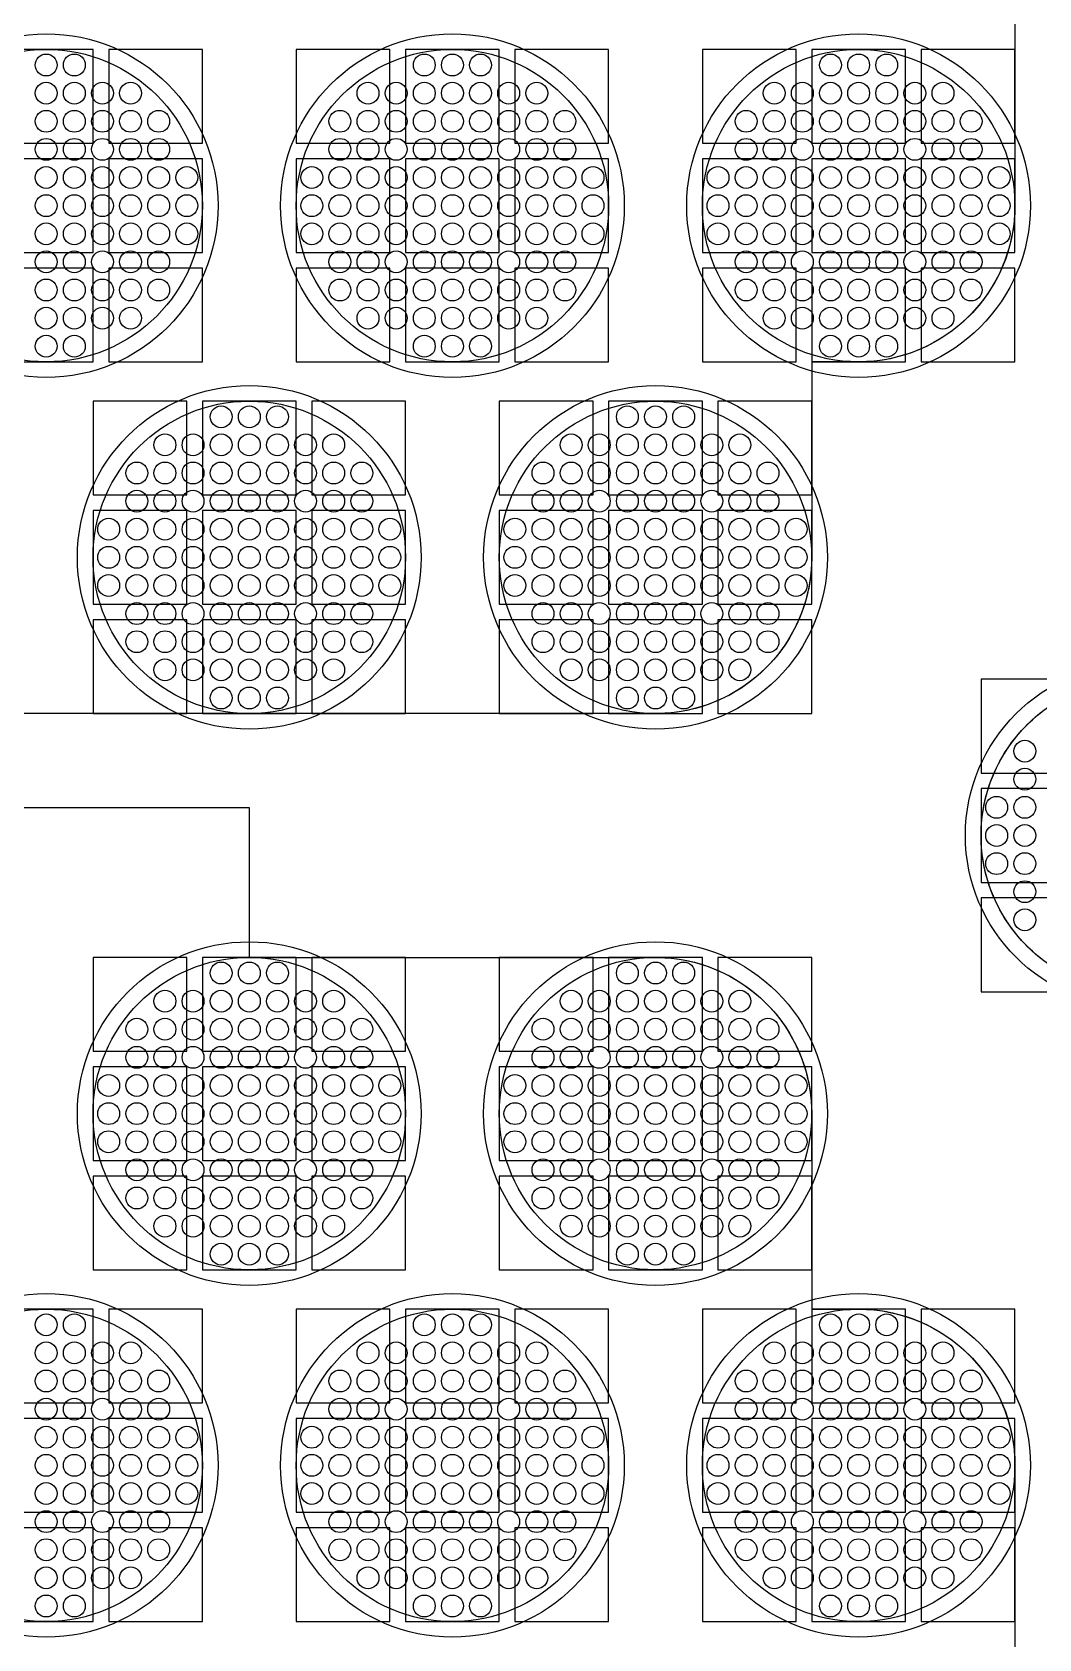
# Model space of a CAD drawing. Extents: x -49 to 54, y -38 to 38.
# Drawn here: x -36.07 to -32.85, y -26.14 to -20.99 of the extents above; entities that cross this region are included whole.
import ezdxf

# ---------------------------------------------------------------- set-up
doc = ezdxf.new("R2010")
doc.units = 0
for name, color, linetype in [('BACK_LAYER', 5, 'CONTINUOUS'), ('COND_LAYER_LOWER_ELECTRODE', 6, 'CONTINUOUS'), ('CONDUCTIVE_LAYER_BACK_LAYER', 2, 'CONTINUOUS'), ('EMITTER', 3, 'CONTINUOUS'), ('LOWER_ELECTRODE', 1, 'CONTINUOUS')]:
    doc.layers.add(name, color=color, linetype=linetype)

msp = doc.modelspace()

# ---------------------------------------------------------------- linework, layer by layer
at = {"layer": 'BACK_LAYER'}
for points in [[(-36.1721, -21.3479), (-35.8721, -21.3479), (-35.8721, -21.0479), (-36.1721, -21.0479)], [(-35.8221, -21.3479), (-35.5221, -21.3479), (-35.5221, -21.0479), (-35.8221, -21.0479)], [(-35.2221, -21.3479), (-34.9221, -21.3479), (-34.9221, -21.0479), (-35.2221, -21.0479)], [(-34.8721, -21.3479), (-34.5721, -21.3479), (-34.5721, -21.0479), (-34.8721, -21.0479)], [(-34.5221, -21.3479), (-34.2221, -21.3479), (-34.2221, -21.0479), (-34.5221, -21.0479)], [(-33.9221, -21.3479), (-33.6221, -21.3479), (-33.6221, -21.0479), (-33.9221, -21.0479)], [(-33.5721, -21.3479), (-33.2721, -21.3479), (-33.2721, -21.0479), (-33.5721, -21.0479)], [(-33.2221, -21.3479), (-32.9221, -21.3479), (-32.9221, -21.0479), (-33.2221, -21.0479)], [(-36.1721, -21.6979), (-35.8721, -21.6979), (-35.8721, -21.3979), (-36.1721, -21.3979)], [(-35.8221, -21.6979), (-35.5221, -21.6979), (-35.5221, -21.3979), (-35.8221, -21.3979)], [(-35.2221, -21.6979), (-34.9221, -21.6979), (-34.9221, -21.3979), (-35.2221, -21.3979)], [(-34.8721, -21.6979), (-34.5721, -21.6979), (-34.5721, -21.3979), (-34.8721, -21.3979)], [(-34.5221, -21.6979), (-34.2221, -21.6979), (-34.2221, -21.3979), (-34.5221, -21.3979)], [(-33.9221, -21.6979), (-33.6221, -21.6979), (-33.6221, -21.3979), (-33.9221, -21.3979)], [(-33.5721, -21.6979), (-33.2721, -21.6979), (-33.2721, -21.3979), (-33.5721, -21.3979)], [(-33.2221, -21.6979), (-32.9221, -21.6979), (-32.9221, -21.3979), (-33.2221, -21.3979)], [(-36.1721, -22.0479), (-35.8721, -22.0479), (-35.8721, -21.7479), (-36.1721, -21.7479)], [(-35.8221, -22.0479), (-35.5221, -22.0479), (-35.5221, -21.7479), (-35.8221, -21.7479)], [(-35.2221, -22.0479), (-34.9221, -22.0479), (-34.9221, -21.7479), (-35.2221, -21.7479)], [(-34.8721, -22.0479), (-34.5721, -22.0479), (-34.5721, -21.7479), (-34.8721, -21.7479)], [(-34.5221, -22.0479), (-34.2221, -22.0479), (-34.2221, -21.7479), (-34.5221, -21.7479)], [(-33.9221, -22.0479), (-33.6221, -22.0479), (-33.6221, -21.7479), (-33.9221, -21.7479)], [(-33.5721, -22.0479), (-33.2721, -22.0479), (-33.2721, -21.7479), (-33.5721, -21.7479)], [(-33.2221, -22.0479), (-32.9221, -22.0479), (-32.9221, -21.7479), (-33.2221, -21.7479)], [(-35.8721, -22.4737), (-35.5721, -22.4737), (-35.5721, -22.1737), (-35.8721, -22.1737)], [(-35.5221, -22.4737), (-35.2221, -22.4737), (-35.2221, -22.1737), (-35.5221, -22.1737)], [(-35.1721, -22.4737), (-34.8721, -22.4737), (-34.8721, -22.1737), (-35.1721, -22.1737)], [(-34.5721, -22.4737), (-34.2721, -22.4737), (-34.2721, -22.1737), (-34.5721, -22.1737)], [(-34.2221, -22.4737), (-33.9221, -22.4737), (-33.9221, -22.1737), (-34.2221, -22.1737)], [(-33.8721, -22.4737), (-33.5721, -22.4737), (-33.5721, -22.1737), (-33.8721, -22.1737)], [(-35.8721, -22.8237), (-35.5721, -22.8237), (-35.5721, -22.5237), (-35.8721, -22.5237)], [(-35.5221, -22.8237), (-35.2221, -22.8237), (-35.2221, -22.5237), (-35.5221, -22.5237)], [(-35.1721, -22.8237), (-34.8721, -22.8237), (-34.8721, -22.5237), (-35.1721, -22.5237)], [(-34.5721, -22.8237), (-34.2721, -22.8237), (-34.2721, -22.5237), (-34.5721, -22.5237)], [(-34.2221, -22.8237), (-33.9221, -22.8237), (-33.9221, -22.5237), (-34.2221, -22.5237)], [(-33.8721, -22.8237), (-33.5721, -22.8237), (-33.5721, -22.5237), (-33.8721, -22.5237)], [(-35.8721, -23.1737), (-35.5721, -23.1737), (-35.5721, -22.8737), (-35.8721, -22.8737)], [(-35.5221, -23.1737), (-35.2221, -23.1737), (-35.2221, -22.8737), (-35.5221, -22.8737)], [(-35.1721, -23.1737), (-34.8721, -23.1737), (-34.8721, -22.8737), (-35.1721, -22.8737)], [(-34.5721, -23.1737), (-34.2721, -23.1737), (-34.2721, -22.8737), (-34.5721, -22.8737)], [(-34.2221, -23.1737), (-33.9221, -23.1737), (-33.9221, -22.8737), (-34.2221, -22.8737)], [(-33.8721, -23.1737), (-33.5721, -23.1737), (-33.5721, -22.8737), (-33.8721, -22.8737)], [(-33.0302, -23.3639), (-32.7302, -23.3639), (-32.7302, -23.0639), (-33.0302, -23.0639)], [(-33.0302, -23.7139), (-32.7302, -23.7139), (-32.7302, -23.4139), (-33.0302, -23.4139)], [(-33.0302, -24.0639), (-32.7302, -24.0639), (-32.7302, -23.7639), (-33.0302, -23.7639)], [(-35.8721, -24.2541), (-35.5721, -24.2541), (-35.5721, -23.9541), (-35.8721, -23.9541)], [(-35.5221, -24.2541), (-35.2221, -24.2541), (-35.2221, -23.9541), (-35.5221, -23.9541)], [(-35.1721, -24.2541), (-34.8721, -24.2541), (-34.8721, -23.9541), (-35.1721, -23.9541)], [(-34.5721, -24.2541), (-34.2721, -24.2541), (-34.2721, -23.9541), (-34.5721, -23.9541)], [(-34.2221, -24.2541), (-33.9221, -24.2541), (-33.9221, -23.9541), (-34.2221, -23.9541)], [(-33.8721, -24.2541), (-33.5721, -24.2541), (-33.5721, -23.9541), (-33.8721, -23.9541)], [(-35.8721, -24.6041), (-35.5721, -24.6041), (-35.5721, -24.3041), (-35.8721, -24.3041)], [(-35.5221, -24.6041), (-35.2221, -24.6041), (-35.2221, -24.3041), (-35.5221, -24.3041)], [(-35.1721, -24.6041), (-34.8721, -24.6041), (-34.8721, -24.3041), (-35.1721, -24.3041)], [(-34.5721, -24.6041), (-34.2721, -24.6041), (-34.2721, -24.3041), (-34.5721, -24.3041)], [(-34.2221, -24.6041), (-33.9221, -24.6041), (-33.9221, -24.3041), (-34.2221, -24.3041)], [(-33.8721, -24.6041), (-33.5721, -24.6041), (-33.5721, -24.3041), (-33.8721, -24.3041)], [(-35.8721, -24.9541), (-35.5721, -24.9541), (-35.5721, -24.6541), (-35.8721, -24.6541)], [(-35.5221, -24.9541), (-35.2221, -24.9541), (-35.2221, -24.6541), (-35.5221, -24.6541)], [(-35.1721, -24.9541), (-34.8721, -24.9541), (-34.8721, -24.6541), (-35.1721, -24.6541)], [(-34.5721, -24.9541), (-34.2721, -24.9541), (-34.2721, -24.6541), (-34.5721, -24.6541)], [(-34.2221, -24.9541), (-33.9221, -24.9541), (-33.9221, -24.6541), (-34.2221, -24.6541)], [(-33.8721, -24.9541), (-33.5721, -24.9541), (-33.5721, -24.6541), (-33.8721, -24.6541)], [(-36.1721, -25.38), (-35.8721, -25.38), (-35.8721, -25.08), (-36.1721, -25.08)], [(-35.8221, -25.38), (-35.5221, -25.38), (-35.5221, -25.08), (-35.8221, -25.08)], [(-35.2221, -25.38), (-34.9221, -25.38), (-34.9221, -25.08), (-35.2221, -25.08)], [(-34.8721, -25.38), (-34.5721, -25.38), (-34.5721, -25.08), (-34.8721, -25.08)], [(-34.5221, -25.38), (-34.2221, -25.38), (-34.2221, -25.08), (-34.5221, -25.08)], [(-33.9221, -25.38), (-33.6221, -25.38), (-33.6221, -25.08), (-33.9221, -25.08)], [(-33.5721, -25.38), (-33.2721, -25.38), (-33.2721, -25.08), (-33.5721, -25.08)], [(-33.2221, -25.38), (-32.9221, -25.38), (-32.9221, -25.08), (-33.2221, -25.08)], [(-36.1721, -25.73), (-35.8721, -25.73), (-35.8721, -25.43), (-36.1721, -25.43)], [(-35.8221, -25.73), (-35.5221, -25.73), (-35.5221, -25.43), (-35.8221, -25.43)], [(-35.2221, -25.73), (-34.9221, -25.73), (-34.9221, -25.43), (-35.2221, -25.43)], [(-34.8721, -25.73), (-34.5721, -25.73), (-34.5721, -25.43), (-34.8721, -25.43)], [(-34.5221, -25.73), (-34.2221, -25.73), (-34.2221, -25.43), (-34.5221, -25.43)], [(-33.9221, -25.73), (-33.6221, -25.73), (-33.6221, -25.43), (-33.9221, -25.43)], [(-33.5721, -25.73), (-33.2721, -25.73), (-33.2721, -25.43), (-33.5721, -25.43)], [(-33.2221, -25.73), (-32.9221, -25.73), (-32.9221, -25.43), (-33.2221, -25.43)], [(-36.1721, -26.08), (-35.8721, -26.08), (-35.8721, -25.78), (-36.1721, -25.78)], [(-35.8221, -26.08), (-35.5221, -26.08), (-35.5221, -25.78), (-35.8221, -25.78)], [(-35.2221, -26.08), (-34.9221, -26.08), (-34.9221, -25.78), (-35.2221, -25.78)], [(-34.8721, -26.08), (-34.5721, -26.08), (-34.5721, -25.78), (-34.8721, -25.78)], [(-34.5221, -26.08), (-34.2221, -26.08), (-34.2221, -25.78), (-34.5221, -25.78)], [(-33.9221, -26.08), (-33.6221, -26.08), (-33.6221, -25.78), (-33.9221, -25.78)], [(-33.5721, -26.08), (-33.2721, -26.08), (-33.2721, -25.78), (-33.5721, -25.78)], [(-33.2221, -26.08), (-32.9221, -26.08), (-32.9221, -25.78), (-33.2221, -25.78)]]:
    msp.add_lwpolyline(points, close=True, dxfattribs=at)
at = {"layer": 'COND_LAYER_LOWER_ELECTRODE'}
for centre in [(-36.0221, -21.5479), (-34.7221, -21.5479), (-33.4221, -21.5479), (-35.3721, -22.6737), (-34.0721, -22.6737), (-32.5302, -23.5639), (-35.3721, -24.4541), (-34.0721, -24.4541), (-36.0221, -25.58), (-34.7221, -25.58), (-33.4221, -25.58)]:
    msp.add_circle(centre, 0.55, dxfattribs=at)
at = {"layer": 'CONDUCTIVE_LAYER_BACK_LAYER'}
for points in [[(-32.9221, -20.922), (-32.9221, -21.5479), (-32.9225, -21.5678), (-32.9237, -21.5876), (-32.9256, -21.6074), (-32.9284, -21.6271), (-32.9319, -21.6467), (-32.9362, -21.6661), (-32.9413, -21.6853), (-32.9472, -21.7043), (-32.9538, -21.7231), (-32.9611, -21.7415), (-32.9692, -21.7597), (-32.9779, -21.7776), (-32.9874, -21.795), (-32.9976, -21.8121), (-33.0084, -21.8288), (-33.0199, -21.845), (-33.0321, -21.8608), (-33.0448, -21.876), (-33.0581, -21.8908), (-33.0721, -21.905), (-33.0865, -21.9186), (-33.1015, -21.9316), (-33.117, -21.9441), (-33.133, -21.9559), (-33.1495, -21.9671), (-33.1664, -21.9776), (-33.1836, -21.9874), (-33.2013, -21.9965), (-33.2193, -22.005), (-33.2376, -22.0127), (-33.2563, -22.0196), (-33.2752, -22.0258), (-33.2943, -22.0313), (-33.3136, -22.036), (-33.3331, -22.0399), (-33.3527, -22.0431), (-33.3725, -22.0454), (-33.3923, -22.047), (-33.4121, -22.0478), (-33.5721, -22.0478), (-33.5721, -22.6737), (-33.5725, -22.6936), (-33.5737, -22.7135), (-33.5756, -22.7333), (-33.5784, -22.7529), (-33.5819, -22.7725), (-33.5862, -22.7919), (-33.5913, -22.8111), (-33.5972, -22.8301), (-33.6038, -22.8489), (-33.6111, -22.8674), (-33.6192, -22.8856), (-33.6279, -22.9034), (-33.6374, -22.9209), (-33.6476, -22.938), (-33.6584, -22.9546), (-33.6699, -22.9708), (-33.6821, -22.9866), (-33.6948, -23.0019), (-33.7081, -23.0166), (-33.7221, -23.0308), (-33.7365, -23.0444), (-33.7515, -23.0575), (-33.767, -23.0699), (-33.783, -23.0817), (-33.7995, -23.0929), (-33.8164, -23.1034), (-33.8336, -23.1132), (-33.8513, -23.1224), (-33.8693, -23.1308), (-33.8876, -23.1385), (-33.9063, -23.1455), (-33.9252, -23.1517), (-33.9443, -23.1571), (-33.9636, -23.1618), (-33.9831, -23.1658), (-34.0027, -23.1689), (-34.0225, -23.1713), (-34.0423, -23.1729), (-34.0621, -23.1736), (-36.682, -23.1736)], [(-32.8353, -23.9601), (-32.8508, -23.9477), (-32.8658, -23.9346), (-32.8802, -23.921), (-32.8942, -23.9068), (-32.9075, -23.8921), (-32.9203, -23.8768), (-32.9324, -23.861), (-32.9439, -23.8448), (-32.9547, -23.8281), (-32.9649, -23.8111), (-32.9744, -23.7936), (-32.9831, -23.7757), (-32.9912, -23.7576), (-32.9985, -23.7391), (-33.0051, -23.7203), (-33.011, -23.7013), (-33.0161, -23.6821), (-33.0204, -23.6627), (-33.0239, -23.6431), (-33.0267, -23.6234), (-33.0286, -23.6037), (-33.0298, -23.5838), (-33.0302, -23.5639), (-33.0298, -23.5441), (-33.0286, -23.5242), (-33.0267, -23.5044), (-33.0239, -23.4847), (-33.0204, -23.4652), (-33.0161, -23.4458), (-33.011, -23.4265), (-33.0051, -23.4075), (-32.9985, -23.3888), (-32.9912, -23.3703), (-32.9831, -23.3521), (-32.9744, -23.3343), (-32.9649, -23.3168), (-32.9547, -23.2997), (-32.9439, -23.2831), (-32.9324, -23.2668), (-32.9203, -23.2511), (-32.9075, -23.2358), (-32.8942, -23.2211), (-32.8802, -23.2069), (-32.8658, -23.1933), (-32.8508, -23.1802), (-32.8353, -23.1678)], [(-37.129, -23.4738), (-35.3721, -23.4738), (-35.3721, -23.9542), (-34.0621, -23.9542), (-34.0423, -23.955), (-34.0225, -23.9566), (-34.0027, -23.959), (-33.9831, -23.9621), (-33.9636, -23.966), (-33.9443, -23.9707), (-33.9252, -23.9762), (-33.9063, -23.9824), (-33.8876, -23.9894), (-33.8693, -23.9971), (-33.8513, -24.0055), (-33.8336, -24.0146), (-33.8164, -24.0245), (-33.7995, -24.035), (-33.783, -24.0461), (-33.767, -24.058), (-33.7515, -24.0704), (-33.7365, -24.0834), (-33.7221, -24.0971), (-33.7081, -24.1113), (-33.6948, -24.126), (-33.6821, -24.1413), (-33.6699, -24.157), (-33.6584, -24.1733), (-33.6476, -24.1899), (-33.6374, -24.207), (-33.6279, -24.2245), (-33.6192, -24.2423), (-33.6111, -24.2605), (-33.6038, -24.279), (-33.5972, -24.2977), (-33.5913, -24.3167), (-33.5862, -24.336), (-33.5819, -24.3554), (-33.5784, -24.3749), (-33.5756, -24.3946), (-33.5737, -24.4144), (-33.5725, -24.4343), (-33.5721, -24.4541), (-33.5721, -25.0801), (-33.4121, -25.0801), (-33.3923, -25.0809), (-33.3725, -25.0824), (-33.3527, -25.0848), (-33.3331, -25.0879), (-33.3136, -25.0919), (-33.2943, -25.0966), (-33.2752, -25.102), (-33.2563, -25.1083), (-33.2376, -25.1152), (-33.2193, -25.1229), (-33.2013, -25.1313), (-33.1836, -25.1405), (-33.1664, -25.1503), (-33.1495, -25.1608), (-33.133, -25.172), (-33.117, -25.1838), (-33.1015, -25.1962), (-33.0865, -25.2093), (-33.0721, -25.2229), (-33.0581, -25.2371), (-33.0448, -25.2519), (-33.0321, -25.2671), (-33.0199, -25.2829), (-33.0084, -25.2991), (-32.9976, -25.3158), (-32.9874, -25.3328), (-32.9779, -25.3503), (-32.9692, -25.3682), (-32.9611, -25.3863), (-32.9538, -25.4048), (-32.9472, -25.4236), (-32.9413, -25.4426), (-32.9362, -25.4618), (-32.9319, -25.4812), (-32.9284, -25.5008), (-32.9256, -25.5205), (-32.9237, -25.5402), (-32.9225, -25.5601), (-32.9221, -25.58), (-32.9221, -26.2059)]]:
    msp.add_lwpolyline(points, dxfattribs=at)
at = {"layer": 'EMITTER'}
for centre in [(-36.0221, -21.5479), (-34.7221, -21.5479), (-33.4221, -21.5479), (-35.3721, -22.6737), (-34.0721, -22.6737), (-32.5302, -23.5639), (-35.3721, -24.4541), (-34.0721, -24.4541), (-36.0221, -25.58), (-34.7221, -25.58), (-33.4221, -25.58)]:
    msp.add_circle(centre, 0.5, dxfattribs=at)
at = {"layer": 'LOWER_ELECTRODE'}
for centre in [(-36.0221, -21.0979), (-35.9321, -21.0979), (-34.8121, -21.0979), (-34.7221, -21.0979), (-34.6321, -21.0979), (-33.5121, -21.0979), (-33.4221, -21.0979), (-33.3321, -21.0979), (-36.0221, -21.1879), (-35.9321, -21.1879), (-35.8421, -21.1879), (-35.7521, -21.1879), (-34.9921, -21.1879), (-34.9021, -21.1879), (-34.8121, -21.1879), (-34.7221, -21.1879), (-34.6321, -21.1879), (-34.5421, -21.1879), (-34.4521, -21.1879), (-33.6921, -21.1879), (-33.6021, -21.1879), (-33.5121, -21.1879), (-33.4221, -21.1879), (-33.3321, -21.1879), (-33.2421, -21.1879), (-33.1521, -21.1879), (-36.0221, -21.2779), (-35.9321, -21.2779), (-35.8421, -21.2779), (-35.7521, -21.2779), (-35.6621, -21.2779), (-35.0821, -21.2779), (-34.9921, -21.2779), (-34.9021, -21.2779), (-34.8121, -21.2779), (-34.7221, -21.2779), (-34.6321, -21.2779), (-34.5421, -21.2779), (-34.4521, -21.2779), (-34.3621, -21.2779), (-33.7821, -21.2779), (-33.6921, -21.2779), (-33.6021, -21.2779), (-33.5121, -21.2779), (-33.4221, -21.2779), (-33.3321, -21.2779), (-33.2421, -21.2779), (-33.1521, -21.2779), (-33.0621, -21.2779), (-36.0221, -21.3679), (-35.9321, -21.3679), (-35.8421, -21.3679), (-35.7521, -21.3679), (-35.6621, -21.3679), (-35.0821, -21.3679), (-34.9921, -21.3679), (-34.9021, -21.3679), (-34.8121, -21.3679), (-34.7221, -21.3679), (-34.6321, -21.3679), (-34.5421, -21.3679), (-34.4521, -21.3679), (-34.3621, -21.3679), (-33.7821, -21.3679), (-33.6921, -21.3679), (-33.6021, -21.3679), (-33.5121, -21.3679), (-33.4221, -21.3679), (-33.3321, -21.3679), (-33.2421, -21.3679), (-33.1521, -21.3679), (-33.0621, -21.3679), (-36.0221, -21.4579), (-35.9321, -21.4579), (-35.8421, -21.4579), (-35.7521, -21.4579), (-35.6621, -21.4579), (-35.5721, -21.4579), (-35.1721, -21.4579), (-35.0821, -21.4579), (-34.9921, -21.4579), (-34.9021, -21.4579), (-34.8121, -21.4579), (-34.7221, -21.4579), (-34.6321, -21.4579), (-34.5421, -21.4579), (-34.4521, -21.4579), (-34.3621, -21.4579), (-34.2721, -21.4579), (-33.8721, -21.4579), (-33.7821, -21.4579), (-33.6921, -21.4579), (-33.6021, -21.4579), (-33.5121, -21.4579), (-33.4221, -21.4579), (-33.3321, -21.4579), (-33.2421, -21.4579), (-33.1521, -21.4579), (-33.0621, -21.4579), (-32.9721, -21.4579), (-36.0221, -21.5479), (-35.9321, -21.5479), (-35.8421, -21.5479), (-35.7521, -21.5479), (-35.6621, -21.5479), (-35.5721, -21.5479), (-35.1721, -21.5479), (-35.0821, -21.5479), (-34.9921, -21.5479), (-34.9021, -21.5479), (-34.8121, -21.5479), (-34.7221, -21.5479), (-34.6321, -21.5479), (-34.5421, -21.5479), (-34.4521, -21.5479), (-34.3621, -21.5479), (-34.2721, -21.5479), (-33.8721, -21.5479), (-33.7821, -21.5479), (-33.6921, -21.5479), (-33.6021, -21.5479), (-33.5121, -21.5479), (-33.4221, -21.5479), (-33.3321, -21.5479), (-33.2421, -21.5479), (-33.1521, -21.5479), (-33.0621, -21.5479), (-32.9721, -21.5479), (-36.0221, -21.6379), (-35.9321, -21.6379), (-35.8421, -21.6379), (-35.7521, -21.6379), (-35.6621, -21.6379), (-35.5721, -21.6379), (-35.1721, -21.6379), (-35.0821, -21.6379), (-34.9921, -21.6379), (-34.9021, -21.6379), (-34.8121, -21.6379), (-34.7221, -21.6379), (-34.6321, -21.6379), (-34.5421, -21.6379), (-34.4521, -21.6379), (-34.3621, -21.6379), (-34.2721, -21.6379), (-33.8721, -21.6379), (-33.7821, -21.6379), (-33.6921, -21.6379), (-33.6021, -21.6379), (-33.5121, -21.6379), (-33.4221, -21.6379), (-33.3321, -21.6379), (-33.2421, -21.6379), (-33.1521, -21.6379), (-33.0621, -21.6379), (-32.9721, -21.6379), (-36.0221, -21.7279), (-35.9321, -21.7279), (-35.8421, -21.7279), (-35.7521, -21.7279), (-35.6621, -21.7279), (-35.0821, -21.7279), (-34.9921, -21.7279), (-34.9021, -21.7279), (-34.8121, -21.7279), (-34.7221, -21.7279), (-34.6321, -21.7279), (-34.5421, -21.7279), (-34.4521, -21.7279), (-34.3621, -21.7279), (-33.7821, -21.7279), (-33.6921, -21.7279), (-33.6021, -21.7279), (-33.5121, -21.7279), (-33.4221, -21.7279), (-33.3321, -21.7279), (-33.2421, -21.7279), (-33.1521, -21.7279), (-33.0621, -21.7279), (-36.0221, -21.8179), (-35.9321, -21.8179), (-35.8421, -21.8179), (-35.7521, -21.8179), (-35.6621, -21.8179), (-35.0821, -21.8179), (-34.9921, -21.8179), (-34.9021, -21.8179), (-34.8121, -21.8179), (-34.7221, -21.8179), (-34.6321, -21.8179), (-34.5421, -21.8179), (-34.4521, -21.8179), (-34.3621, -21.8179), (-33.7821, -21.8179), (-33.6921, -21.8179), (-33.6021, -21.8179), (-33.5121, -21.8179), (-33.4221, -21.8179), (-33.3321, -21.8179), (-33.2421, -21.8179), (-33.1521, -21.8179), (-33.0621, -21.8179), (-36.0221, -21.9079), (-35.9321, -21.9079), (-35.8421, -21.9079), (-35.7521, -21.9079), (-34.9921, -21.9079), (-34.9021, -21.9079), (-34.8121, -21.9079), (-34.7221, -21.9079), (-34.6321, -21.9079), (-34.5421, -21.9079), (-34.4521, -21.9079), (-33.6921, -21.9079), (-33.6021, -21.9079), (-33.5121, -21.9079), (-33.4221, -21.9079), (-33.3321, -21.9079), (-33.2421, -21.9079), (-33.1521, -21.9079), (-36.0221, -21.9979), (-35.9321, -21.9979), (-34.8121, -21.9979), (-34.7221, -21.9979), (-34.6321, -21.9979), (-33.5121, -21.9979), (-33.4221, -21.9979), (-33.3321, -21.9979), (-35.4621, -22.2237), (-35.3721, -22.2237), (-35.2821, -22.2237), (-34.1621, -22.2237), (-34.0721, -22.2237), (-33.9821, -22.2237), (-35.6421, -22.3137), (-35.5521, -22.3137), (-35.4621, -22.3137), (-35.3721, -22.3137), (-35.2821, -22.3137), (-35.1921, -22.3137), (-35.1021, -22.3137), (-34.3421, -22.3137), (-34.2521, -22.3137), (-34.1621, -22.3137), (-34.0721, -22.3137), (-33.9821, -22.3137), (-33.8921, -22.3137), (-33.8021, -22.3137), (-35.7321, -22.4037), (-35.6421, -22.4037), (-35.5521, -22.4037), (-35.4621, -22.4037), (-35.3721, -22.4037), (-35.2821, -22.4037), (-35.1921, -22.4037), (-35.1021, -22.4037), (-35.0121, -22.4037), (-34.4321, -22.4037), (-34.3421, -22.4037), (-34.2521, -22.4037), (-34.1621, -22.4037), (-34.0721, -22.4037), (-33.9821, -22.4037), (-33.8921, -22.4037), (-33.8021, -22.4037), (-33.7121, -22.4037), (-35.7321, -22.4937), (-35.6421, -22.4937), (-35.5521, -22.4937), (-35.4621, -22.4937), (-35.3721, -22.4937), (-35.2821, -22.4937), (-35.1921, -22.4937), (-35.1021, -22.4937), (-35.0121, -22.4937), (-34.4321, -22.4937), (-34.3421, -22.4937), (-34.2521, -22.4937), (-34.1621, -22.4937), (-34.0721, -22.4937), (-33.9821, -22.4937), (-33.8921, -22.4937), (-33.8021, -22.4937), (-33.7121, -22.4937), (-35.8221, -22.5837), (-35.7321, -22.5837), (-35.6421, -22.5837), (-35.5521, -22.5837), (-35.4621, -22.5837), (-35.3721, -22.5837), (-35.2821, -22.5837), (-35.1921, -22.5837), (-35.1021, -22.5837), (-35.0121, -22.5837), (-34.9221, -22.5837), (-34.5221, -22.5837), (-34.4321, -22.5837), (-34.3421, -22.5837), (-34.2521, -22.5837), (-34.1621, -22.5837), (-34.0721, -22.5837), (-33.9821, -22.5837), (-33.8921, -22.5837), (-33.8021, -22.5837), (-33.7121, -22.5837), (-33.6221, -22.5837), (-35.8221, -22.6737), (-35.7321, -22.6737), (-35.6421, -22.6737), (-35.5521, -22.6737), (-35.4621, -22.6737), (-35.3721, -22.6737), (-35.2821, -22.6737), (-35.1921, -22.6737), (-35.1021, -22.6737), (-35.0121, -22.6737), (-34.9221, -22.6737), (-34.5221, -22.6737), (-34.4321, -22.6737), (-34.3421, -22.6737), (-34.2521, -22.6737), (-34.1621, -22.6737), (-34.0721, -22.6737), (-33.9821, -22.6737), (-33.8921, -22.6737), (-33.8021, -22.6737), (-33.7121, -22.6737), (-33.6221, -22.6737), (-35.8221, -22.7637), (-35.7321, -22.7637), (-35.6421, -22.7637), (-35.5521, -22.7637), (-35.4621, -22.7637), (-35.3721, -22.7637), (-35.2821, -22.7637), (-35.1921, -22.7637), (-35.1021, -22.7637), (-35.0121, -22.7637), (-34.9221, -22.7637), (-34.5221, -22.7637), (-34.4321, -22.7637), (-34.3421, -22.7637), (-34.2521, -22.7637), (-34.1621, -22.7637), (-34.0721, -22.7637), (-33.9821, -22.7637), (-33.8921, -22.7637), (-33.8021, -22.7637), (-33.7121, -22.7637), (-33.6221, -22.7637), (-35.7321, -22.8537), (-35.6421, -22.8537), (-35.5521, -22.8537), (-35.4621, -22.8537), (-35.3721, -22.8537), (-35.2821, -22.8537), (-35.1921, -22.8537), (-35.1021, -22.8537), (-35.0121, -22.8537), (-34.4321, -22.8537), (-34.3421, -22.8537), (-34.2521, -22.8537), (-34.1621, -22.8537), (-34.0721, -22.8537), (-33.9821, -22.8537), (-33.8921, -22.8537), (-33.8021, -22.8537), (-33.7121, -22.8537), (-35.7321, -22.9437), (-35.6421, -22.9437), (-35.5521, -22.9437), (-35.4621, -22.9437), (-35.3721, -22.9437), (-35.2821, -22.9437), (-35.1921, -22.9437), (-35.1021, -22.9437), (-35.0121, -22.9437), (-34.4321, -22.9437), (-34.3421, -22.9437), (-34.2521, -22.9437), (-34.1621, -22.9437), (-34.0721, -22.9437), (-33.9821, -22.9437), (-33.8921, -22.9437), (-33.8021, -22.9437), (-33.7121, -22.9437), (-35.6421, -23.0337), (-35.5521, -23.0337), (-35.4621, -23.0337), (-35.3721, -23.0337), (-35.2821, -23.0337), (-35.1921, -23.0337), (-35.1021, -23.0337), (-34.3421, -23.0337), (-34.2521, -23.0337), (-34.1621, -23.0337), (-34.0721, -23.0337), (-33.9821, -23.0337), (-33.8921, -23.0337), (-33.8021, -23.0337), (-35.4621, -23.1237), (-35.3721, -23.1237), (-35.2821, -23.1237), (-34.1621, -23.1237), (-34.0721, -23.1237), (-33.9821, -23.1237), (-32.8902, -23.2939), (-32.8902, -23.3839), (-32.9802, -23.4739), (-32.8902, -23.4739), (-32.9802, -23.5639), (-32.8902, -23.5639), (-32.9802, -23.6539), (-32.8902, -23.6539), (-32.8902, -23.7439), (-32.8902, -23.8339), (-35.4621, -24.0041), (-35.3721, -24.0041), (-35.2821, -24.0041), (-34.1621, -24.0041), (-34.0721, -24.0041), (-33.9821, -24.0041), (-35.6421, -24.0941), (-35.5521, -24.0941), (-35.4621, -24.0941), (-35.3721, -24.0941), (-35.2821, -24.0941), (-35.1921, -24.0941), (-35.1021, -24.0941), (-34.3421, -24.0941), (-34.2521, -24.0941), (-34.1621, -24.0941), (-34.0721, -24.0941), (-33.9821, -24.0941), (-33.8921, -24.0941), (-33.8021, -24.0941), (-35.7321, -24.1841), (-35.6421, -24.1841), (-35.5521, -24.1841), (-35.4621, -24.1841), (-35.3721, -24.1841), (-35.2821, -24.1841), (-35.1921, -24.1841), (-35.1021, -24.1841), (-35.0121, -24.1841), (-34.4321, -24.1841), (-34.3421, -24.1841), (-34.2521, -24.1841), (-34.1621, -24.1841), (-34.0721, -24.1841), (-33.9821, -24.1841), (-33.8921, -24.1841), (-33.8021, -24.1841), (-33.7121, -24.1841), (-35.7321, -24.2741), (-35.6421, -24.2741), (-35.5521, -24.2741), (-35.4621, -24.2741), (-35.3721, -24.2741), (-35.2821, -24.2741), (-35.1921, -24.2741), (-35.1021, -24.2741), (-35.0121, -24.2741), (-34.4321, -24.2741), (-34.3421, -24.2741), (-34.2521, -24.2741), (-34.1621, -24.2741), (-34.0721, -24.2741), (-33.9821, -24.2741), (-33.8921, -24.2741), (-33.8021, -24.2741), (-33.7121, -24.2741), (-35.8221, -24.3641), (-35.7321, -24.3641), (-35.6421, -24.3641), (-35.5521, -24.3641), (-35.4621, -24.3641), (-35.3721, -24.3641), (-35.2821, -24.3641), (-35.1921, -24.3641), (-35.1021, -24.3641), (-35.0121, -24.3641), (-34.9221, -24.3641), (-34.5221, -24.3641), (-34.4321, -24.3641), (-34.3421, -24.3641), (-34.2521, -24.3641), (-34.1621, -24.3641), (-34.0721, -24.3641), (-33.9821, -24.3641), (-33.8921, -24.3641), (-33.8021, -24.3641), (-33.7121, -24.3641), (-33.6221, -24.3641), (-35.8221, -24.4541), (-35.7321, -24.4541), (-35.6421, -24.4541), (-35.5521, -24.4541), (-35.4621, -24.4541), (-35.3721, -24.4541), (-35.2821, -24.4541), (-35.1921, -24.4541), (-35.1021, -24.4541), (-35.0121, -24.4541), (-34.9221, -24.4541), (-34.5221, -24.4541), (-34.4321, -24.4541), (-34.3421, -24.4541), (-34.2521, -24.4541), (-34.1621, -24.4541), (-34.0721, -24.4541), (-33.9821, -24.4541), (-33.8921, -24.4541), (-33.8021, -24.4541), (-33.7121, -24.4541), (-33.6221, -24.4541), (-35.8221, -24.5441), (-35.7321, -24.5441), (-35.6421, -24.5441), (-35.5521, -24.5441), (-35.4621, -24.5441), (-35.3721, -24.5441), (-35.2821, -24.5441), (-35.1921, -24.5441), (-35.1021, -24.5441), (-35.0121, -24.5441), (-34.9221, -24.5441), (-34.5221, -24.5441), (-34.4321, -24.5441), (-34.3421, -24.5441), (-34.2521, -24.5441), (-34.1621, -24.5441), (-34.0721, -24.5441), (-33.9821, -24.5441), (-33.8921, -24.5441), (-33.8021, -24.5441), (-33.7121, -24.5441), (-33.6221, -24.5441), (-35.7321, -24.6341), (-35.6421, -24.6341), (-35.5521, -24.6341), (-35.4621, -24.6341), (-35.3721, -24.6341), (-35.2821, -24.6341), (-35.1921, -24.6341), (-35.1021, -24.6341), (-35.0121, -24.6341), (-34.4321, -24.6341), (-34.3421, -24.6341), (-34.2521, -24.6341), (-34.1621, -24.6341), (-34.0721, -24.6341), (-33.9821, -24.6341), (-33.8921, -24.6341), (-33.8021, -24.6341), (-33.7121, -24.6341), (-35.7321, -24.7241), (-35.6421, -24.7241), (-35.5521, -24.7241), (-35.4621, -24.7241), (-35.3721, -24.7241), (-35.2821, -24.7241), (-35.1921, -24.7241), (-35.1021, -24.7241), (-35.0121, -24.7241), (-34.4321, -24.7241), (-34.3421, -24.7241), (-34.2521, -24.7241), (-34.1621, -24.7241), (-34.0721, -24.7241), (-33.9821, -24.7241), (-33.8921, -24.7241), (-33.8021, -24.7241), (-33.7121, -24.7241), (-35.6421, -24.8141), (-35.5521, -24.8141), (-35.4621, -24.8141), (-35.3721, -24.8141), (-35.2821, -24.8141), (-35.1921, -24.8141), (-35.1021, -24.8141), (-34.3421, -24.8141), (-34.2521, -24.8141), (-34.1621, -24.8141), (-34.0721, -24.8141), (-33.9821, -24.8141), (-33.8921, -24.8141), (-33.8021, -24.8141), (-35.4621, -24.9041), (-35.3721, -24.9041), (-35.2821, -24.9041), (-34.1621, -24.9041), (-34.0721, -24.9041), (-33.9821, -24.9041), (-36.0221, -25.13), (-35.9321, -25.13), (-34.8121, -25.13), (-34.7221, -25.13), (-34.6321, -25.13), (-33.5121, -25.13), (-33.4221, -25.13), (-33.3321, -25.13), (-36.0221, -25.22), (-35.9321, -25.22), (-35.8421, -25.22), (-35.7521, -25.22), (-34.9921, -25.22), (-34.9021, -25.22), (-34.8121, -25.22), (-34.7221, -25.22), (-34.6321, -25.22), (-34.5421, -25.22), (-34.4521, -25.22), (-33.6921, -25.22), (-33.6021, -25.22), (-33.5121, -25.22), (-33.4221, -25.22), (-33.3321, -25.22), (-33.2421, -25.22), (-33.1521, -25.22), (-36.0221, -25.31), (-35.9321, -25.31), (-35.8421, -25.31), (-35.7521, -25.31), (-35.6621, -25.31), (-35.0821, -25.31), (-34.9921, -25.31), (-34.9021, -25.31), (-34.8121, -25.31), (-34.7221, -25.31), (-34.6321, -25.31), (-34.5421, -25.31), (-34.4521, -25.31), (-34.3621, -25.31), (-33.7821, -25.31), (-33.6921, -25.31), (-33.6021, -25.31), (-33.5121, -25.31), (-33.4221, -25.31), (-33.3321, -25.31), (-33.2421, -25.31), (-33.1521, -25.31), (-33.0621, -25.31), (-36.0221, -25.4), (-35.9321, -25.4), (-35.8421, -25.4), (-35.7521, -25.4), (-35.6621, -25.4), (-35.0821, -25.4), (-34.9921, -25.4), (-34.9021, -25.4), (-34.8121, -25.4), (-34.7221, -25.4), (-34.6321, -25.4), (-34.5421, -25.4), (-34.4521, -25.4), (-34.3621, -25.4), (-33.7821, -25.4), (-33.6921, -25.4), (-33.6021, -25.4), (-33.5121, -25.4), (-33.4221, -25.4), (-33.3321, -25.4), (-33.2421, -25.4), (-33.1521, -25.4), (-33.0621, -25.4), (-36.0221, -25.49), (-35.9321, -25.49), (-35.8421, -25.49), (-35.7521, -25.49), (-35.6621, -25.49), (-35.5721, -25.49), (-35.1721, -25.49), (-35.0821, -25.49), (-34.9921, -25.49), (-34.9021, -25.49), (-34.8121, -25.49), (-34.7221, -25.49), (-34.6321, -25.49), (-34.5421, -25.49), (-34.4521, -25.49), (-34.3621, -25.49), (-34.2721, -25.49), (-33.8721, -25.49), (-33.7821, -25.49), (-33.6921, -25.49), (-33.6021, -25.49), (-33.5121, -25.49), (-33.4221, -25.49), (-33.3321, -25.49), (-33.2421, -25.49), (-33.1521, -25.49), (-33.0621, -25.49), (-32.9721, -25.49), (-36.0221, -25.58), (-35.9321, -25.58), (-35.8421, -25.58), (-35.7521, -25.58), (-35.6621, -25.58), (-35.5721, -25.58), (-35.1721, -25.58), (-35.0821, -25.58), (-34.9921, -25.58), (-34.9021, -25.58), (-34.8121, -25.58), (-34.7221, -25.58), (-34.6321, -25.58), (-34.5421, -25.58), (-34.4521, -25.58), (-34.3621, -25.58), (-34.2721, -25.58), (-33.8721, -25.58), (-33.7821, -25.58), (-33.6921, -25.58), (-33.6021, -25.58), (-33.5121, -25.58), (-33.4221, -25.58), (-33.3321, -25.58), (-33.2421, -25.58), (-33.1521, -25.58), (-33.0621, -25.58), (-32.9721, -25.58), (-36.0221, -25.67), (-35.9321, -25.67), (-35.8421, -25.67), (-35.7521, -25.67), (-35.6621, -25.67), (-35.5721, -25.67), (-35.1721, -25.67), (-35.0821, -25.67), (-34.9921, -25.67), (-34.9021, -25.67), (-34.8121, -25.67), (-34.7221, -25.67), (-34.6321, -25.67), (-34.5421, -25.67), (-34.4521, -25.67), (-34.3621, -25.67), (-34.2721, -25.67), (-33.8721, -25.67), (-33.7821, -25.67), (-33.6921, -25.67), (-33.6021, -25.67), (-33.5121, -25.67), (-33.4221, -25.67), (-33.3321, -25.67), (-33.2421, -25.67), (-33.1521, -25.67), (-33.0621, -25.67), (-32.9721, -25.67), (-36.0221, -25.76), (-35.9321, -25.76), (-35.8421, -25.76), (-35.7521, -25.76), (-35.6621, -25.76), (-35.0821, -25.76), (-34.9921, -25.76), (-34.9021, -25.76), (-34.8121, -25.76), (-34.7221, -25.76), (-34.6321, -25.76), (-34.5421, -25.76), (-34.4521, -25.76), (-34.3621, -25.76), (-33.7821, -25.76), (-33.6921, -25.76), (-33.6021, -25.76), (-33.5121, -25.76), (-33.4221, -25.76), (-33.3321, -25.76), (-33.2421, -25.76), (-33.1521, -25.76), (-33.0621, -25.76), (-36.0221, -25.85), (-35.9321, -25.85), (-35.8421, -25.85), (-35.7521, -25.85), (-35.6621, -25.85), (-35.0821, -25.85), (-34.9921, -25.85), (-34.9021, -25.85), (-34.8121, -25.85), (-34.7221, -25.85), (-34.6321, -25.85), (-34.5421, -25.85), (-34.4521, -25.85), (-34.3621, -25.85), (-33.7821, -25.85), (-33.6921, -25.85), (-33.6021, -25.85), (-33.5121, -25.85), (-33.4221, -25.85), (-33.3321, -25.85), (-33.2421, -25.85), (-33.1521, -25.85), (-33.0621, -25.85), (-36.0221, -25.94), (-35.9321, -25.94), (-35.8421, -25.94), (-35.7521, -25.94), (-34.9921, -25.94), (-34.9021, -25.94), (-34.8121, -25.94), (-34.7221, -25.94), (-34.6321, -25.94), (-34.5421, -25.94), (-34.4521, -25.94), (-33.6921, -25.94), (-33.6021, -25.94), (-33.5121, -25.94), (-33.4221, -25.94), (-33.3321, -25.94), (-33.2421, -25.94), (-33.1521, -25.94), (-36.0221, -26.03), (-35.9321, -26.03), (-34.8121, -26.03), (-34.7221, -26.03), (-34.6321, -26.03), (-33.5121, -26.03), (-33.4221, -26.03), (-33.3321, -26.03)]:
    msp.add_circle(centre, 0.035, dxfattribs=at)

doc.saveas('drawing.dxf')
